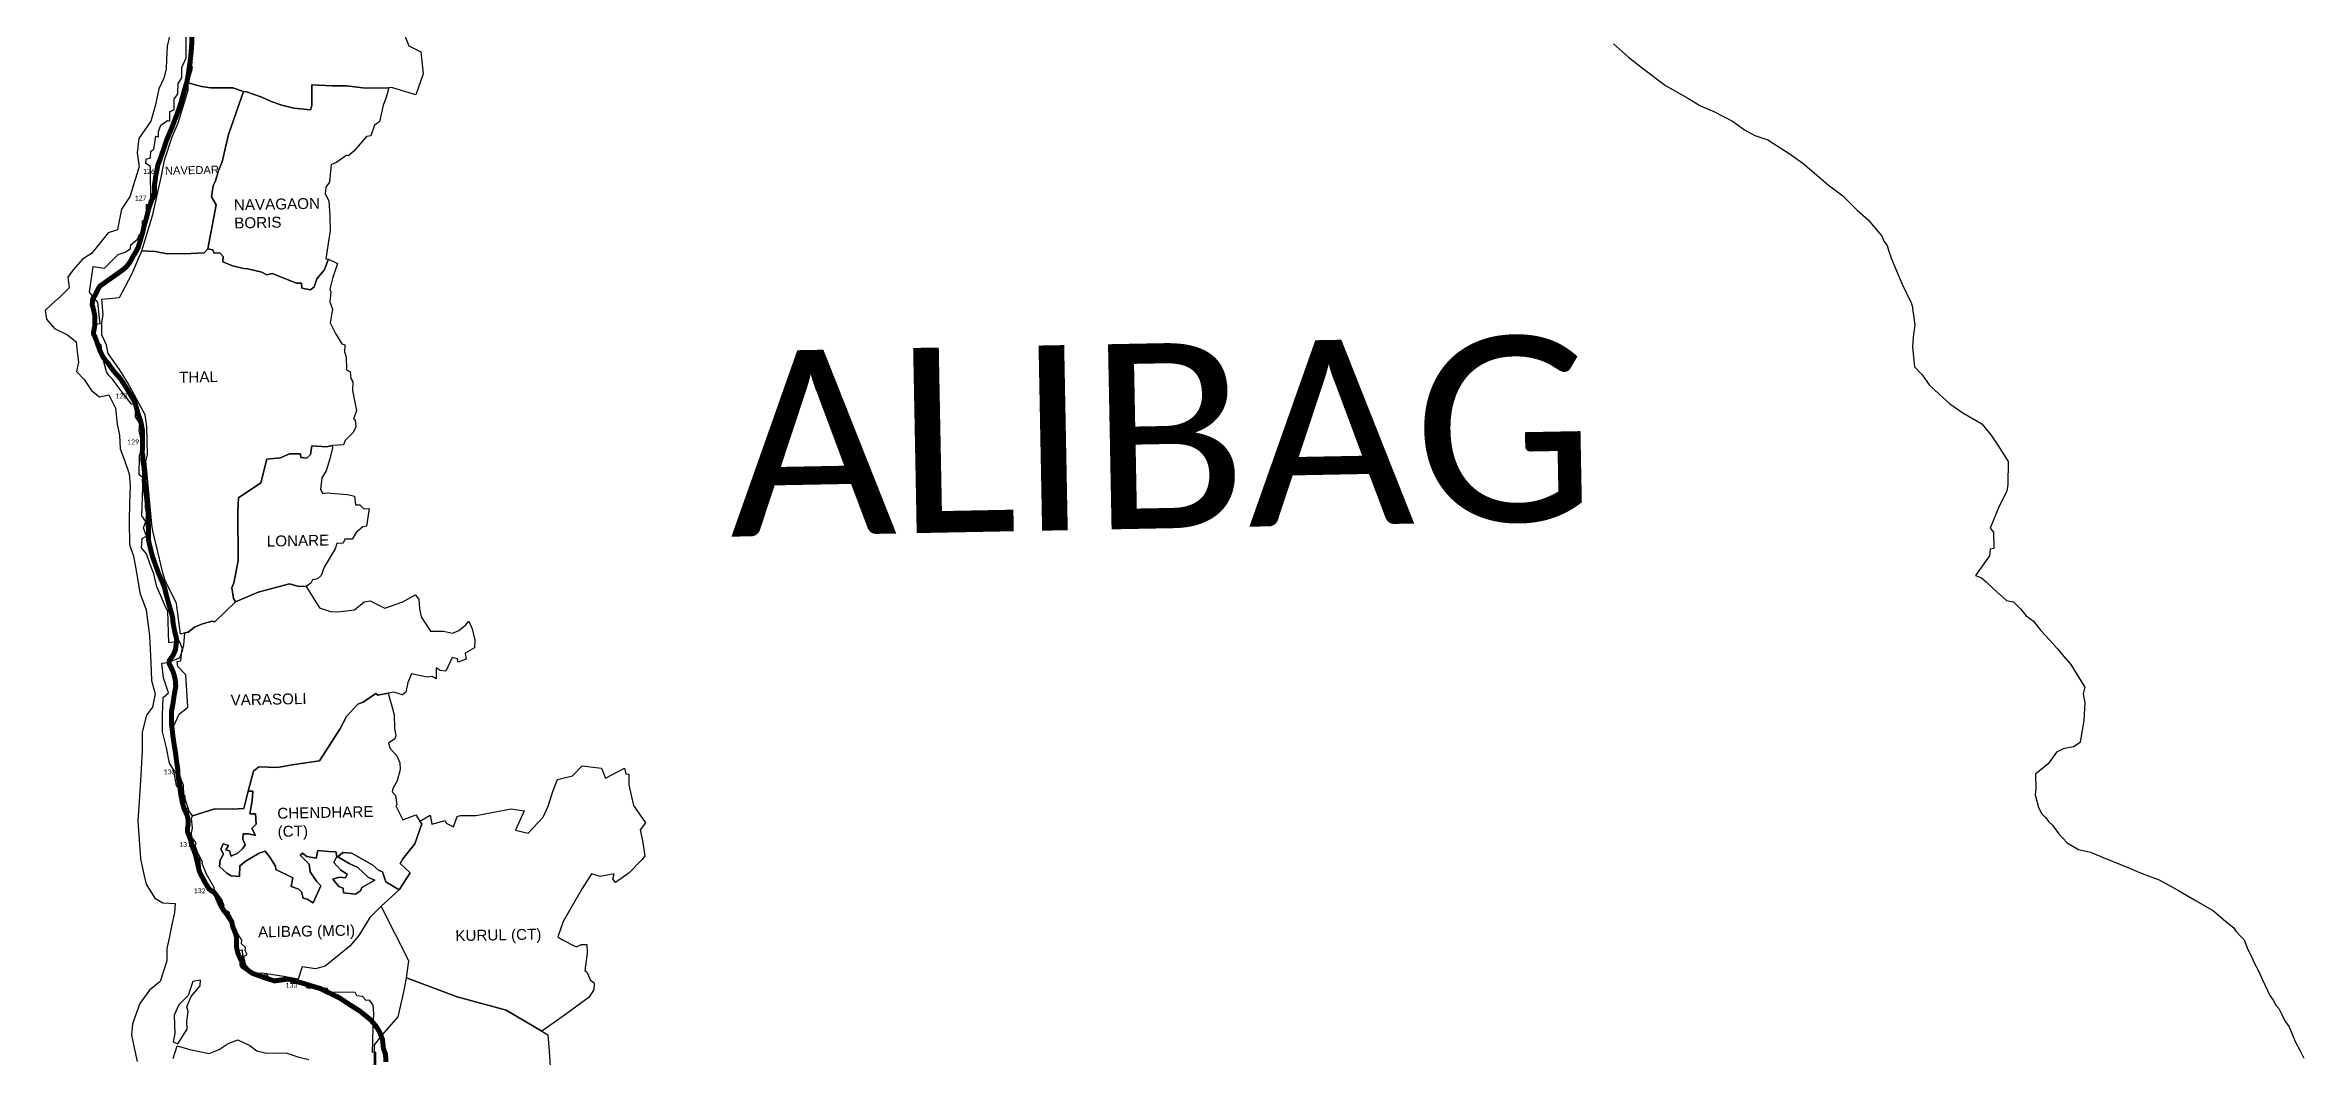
# Model space of a CAD drawing. Header units: metres. Extents: x 0 to 561379, y 0 to 4092696.
# Drawn here: x 273377 to 295961, y 2061404 to 2071521 of the extents above; entities that cross this region are included whole.
import ezdxf

# ---------------------------------------------------------------- set-up
doc = ezdxf.new("R2010")
doc.units = ezdxf.units.M
for name, color, linetype in [('ARTIFICIALLY PROTECTED', 10, 'Continuous'), ('COASTLINE', 5, 'Continuous'), ('DISTRICT BOUNDRY', 86, 'Continuous'), ('TALUKA BOUNDRY', 150, 'Continuous'), ('TALUKA NAME', 5, 'Continuous'), ('village', 32, 'Continuous'), ('VILLAGE NAME', 250, 'Continuous')]:
    doc.layers.add(name, color=color, linetype=linetype)
doc.styles.get("Standard").update_dxf_attribs({"font": 'calibri.ttf'})

msp = doc.modelspace()

# ---------------------------------------------------------------- linework, layer by layer
at = {"layer": 'ARTIFICIALLY PROTECTED', "const_width": 50, "flags": 128}
for points in [[(274820, 2071313), (274809, 2071236), (274795, 2071155), (274792, 2071146)], [(274792, 2071146), (274760, 2071038), (274728, 2070922), (274694, 2070826), (274644, 2070697), (274592, 2070573), (274558, 2070471), (274523, 2070370), (274522, 2070367)], [(274522, 2070367), (274505, 2070327), (274494, 2070268), (274487, 2070233), (274482, 2070209), (274478, 2070173), (274471, 2070131), (274472, 2070111), (274471, 2070105)], [(274464, 2070020), (274461, 2070009), (274452, 2069990), (274447, 2069982), (274441, 2069968), (274436, 2069957), (274429, 2069934), (274418, 2069904), (274417, 2069900)], [(274417, 2069900), (274411, 2069880), (274403, 2069850), (274398, 2069827), (274389, 2069789), (274379, 2069756), (274365, 2069707), (274354, 2069655), (274339, 2069604), (274326, 2069562), (274319, 2069537), (274307, 2069498), (274288, 2069463)], [(274169, 2068125), (274192, 2068090), (274249, 2067994), (274256, 2067981)], [(274351, 2067664), (274349, 2067590), (274351, 2067511), (274347, 2067439)], [(274347, 2067439), (274355, 2067416), (274354, 2067371)], [(274409, 2066838), (274407, 2066806), (274410, 2066666), (274409, 2066592), (274413, 2066558), (274421, 2066523), (274449, 2066412), (274475, 2066337), (274509, 2066244), (274554, 2066139), (274572, 2066092), (274583, 2066045), (274593, 2066008), (274607, 2065955), (274624, 2065897), (274646, 2065822), (274653, 2065787), (274655, 2065755), (274659, 2065726), (274670, 2065670)], [(274676, 2064477), (274676, 2064475), (274683, 2064424), (274691, 2064360), (274702, 2064284), (274703, 2064243), (274711, 2064182), (274720, 2064130), (274723, 2064117), (274725, 2064106), (274726, 2064092), (274727, 2064076), (274730, 2064053), (274732, 2064035), (274734, 2064026)], [(274734, 2064026), (274737, 2064010), (274739, 2063997), (274742, 2063989), (274744, 2063982), (274745, 2063967), (274748, 2063952), (274750, 2063943), (274752, 2063936), (274755, 2063926), (274757, 2063916), (274761, 2063905), (274764, 2063892), (274768, 2063881), (274773, 2063870), (274779, 2063857), (274786, 2063842), (274793, 2063827), (274796, 2063819), (274799, 2063808), (274801, 2063801)], [(274801, 2063801), (274805, 2063781), (274807, 2063762), (274808, 2063742), (274806, 2063721), (274804, 2063710), (274801, 2063694), (274801, 2063685), (274800, 2063672), (274800, 2063659), (274803, 2063646)], [(274825, 2063590), (274825, 2063589), (274830, 2063580), (274834, 2063567), (274844, 2063528), (274852, 2063500), (274854, 2063492), (274859, 2063481), (274860, 2063478)], [(274947, 2063203), (274965, 2063170), (274975, 2063149), (274992, 2063123), (275011, 2063091), (275014, 2063086), (275017, 2063082), (275030, 2063071), (275051, 2063058), (275062, 2063051), (275071, 2063043)], [(275097, 2063000), (275107, 2062975), (275120, 2062946), (275132, 2062917), (275144, 2062898), (275166, 2062863), (275189, 2062835), (275212, 2062801), (275243, 2062756), (275246, 2062736), (275251, 2062714), (275257, 2062695), (275274, 2062653), (275284, 2062625), (275290, 2062601), (275291, 2062579), (275291, 2062551), (275291, 2062525), (275291, 2062514), (275292, 2062494), (275296, 2062474), (275298, 2062464), (275304, 2062441), (275310, 2062426), (275322, 2062400), (275331, 2062382), (275338, 2062367), (275344, 2062354), (275345, 2062350), (275344, 2062343), (275343, 2062337), (275343, 2062331), (275343, 2062326), (275347, 2062318), (275351, 2062311), (275359, 2062304), (275382, 2062288), (275417, 2062262), (275436, 2062249), (275450, 2062240), (275457, 2062237)], [(275457, 2062237), (275464, 2062234), (275519, 2062215), (275570, 2062195), (275666, 2062165), (275687, 2062166), (275717, 2062170), (275751, 2062175), (275782, 2062179), (275804, 2062181), (275827, 2062178), (275859, 2062169), (275891, 2062158), (275961, 2062138), (276038, 2062114), (276131, 2062086)]]:
    msp.add_lwpolyline(points, dxfattribs=at)
at = {"layer": 'COASTLINE', "const_width": 50, "flags": 128}
msp.add_lwpolyline([(274846, 2071635), (274843, 2071540), (274838, 2071467), (274831, 2071394), (274821, 2071320), (274809, 2071236), (274795, 2071155), (274760, 2071038), (274728, 2070922), (274694, 2070826), (274644, 2070697), (274592, 2070573), (274558, 2070471), (274523, 2070370), (274505, 2070327), (274494, 2070268), (274487, 2070233), (274482, 2070209), (274478, 2070173), (274471, 2070131), (274472, 2070111), (274471, 2070084), (274470, 2070050), (274461, 2070009), (274452, 2069990), (274447, 2069982), (274441, 2069968), (274436, 2069957), (274429, 2069934), (274418, 2069904), (274411, 2069880), (274403, 2069850), (274398, 2069827), (274389, 2069789), (274379, 2069756), (274365, 2069707), (274354, 2069655), (274339, 2069604), (274326, 2069562), (274319, 2069537), (274307, 2069498), (274287, 2069459), (274266, 2069426), (274250, 2069399), (274231, 2069362), (274218, 2069342), (274201, 2069320), (274185, 2069301), (274160, 2069279), (274146, 2069269), (274125, 2069254), (274107, 2069241), (273928, 2069114), (273912, 2069093), (273891, 2069051), (273875, 2069016), (273856, 2068991), (273850, 2068965), (273848, 2068923), (273862, 2068871), (273872, 2068823), (273874, 2068776), (273874, 2068725), (273873, 2068717), (273860, 2068642), (273863, 2068627), (273871, 2068613), (273888, 2068571), (273923, 2068471), (273954, 2068406), (273979, 2068371), (274007, 2068339), (274060, 2068265), (274131, 2068183), (274161, 2068138), (274192, 2068090), (274249, 2067994), (274274, 2067950), (274295, 2067877), (274310, 2067824), (274330, 2067770), (274342, 2067718), (274351, 2067665), (274349, 2067590), (274351, 2067511), (274347, 2067439), (274355, 2067416), (274353, 2067395), (274354, 2067371), (274361, 2067325), (274366, 2067288), (274370, 2067252), (274369, 2067192), (274368, 2067160), (274373, 2067124), (274379, 2067088), (274383, 2067051), (274390, 2067005), (274394, 2066967), (274399, 2066930), (274397, 2066901), (274409, 2066838), (274405, 2066797), (274410, 2066666), (274409, 2066592), (274413, 2066558), (274421, 2066523), (274449, 2066412), (274475, 2066337), (274509, 2066244), (274554, 2066139), (274572, 2066092), (274583, 2066045), (274593, 2066008), (274607, 2065955), (274624, 2065897), (274646, 2065822), (274653, 2065787), (274655, 2065755), (274659, 2065726), (274671, 2065665), (274691, 2065583), (274688, 2065532), (274679, 2065474), (274658, 2065424), (274642, 2065400), (274630, 2065383), (274620, 2065370), (274616, 2065353), (274616, 2065341), (274621, 2065327), (274627, 2065317), (274634, 2065302), (274646, 2065279), (274653, 2065262), (274659, 2065246), (274666, 2065224), (274674, 2065193), (274679, 2065163), (274683, 2065110), (274670, 2065039), (274656, 2064942), (274644, 2064879), (274639, 2064847), (274639, 2064818), (274639, 2064793), (274639, 2064756), (274641, 2064725), (274646, 2064689), (274650, 2064652), (274655, 2064607), (274661, 2064570), (274668, 2064517), (274676, 2064475), (274683, 2064424), (274691, 2064360), (274702, 2064284), (274703, 2064243), (274711, 2064182), (274720, 2064130), (274723, 2064117), (274725, 2064106), (274726, 2064092), (274727, 2064076), (274730, 2064053), (274732, 2064035), (274737, 2064010), (274739, 2063997), (274742, 2063989), (274744, 2063982), (274745, 2063967), (274748, 2063952), (274750, 2063943), (274752, 2063936), (274755, 2063926), (274757, 2063916), (274761, 2063905), (274764, 2063892), (274768, 2063881), (274773, 2063870), (274779, 2063857), (274786, 2063842), (274793, 2063827), (274796, 2063819), (274799, 2063808), (274802, 2063795), (274805, 2063781), (274807, 2063762), (274808, 2063742), (274806, 2063721), (274804, 2063710), (274801, 2063694), (274801, 2063685), (274800, 2063672), (274800, 2063659), (274803, 2063646), (274814, 2063618), (274825, 2063589), (274830, 2063580), (274834, 2063567), (274844, 2063528), (274852, 2063500), (274854, 2063492), (274859, 2063481), (274864, 2063472), (274873, 2063445), (274880, 2063425), (274884, 2063409), (274903, 2063329), (274909, 2063304), (274914, 2063278), (274918, 2063264), (274929, 2063237), (274943, 2063210), (274965, 2063170), (274975, 2063149), (274992, 2063123), (275011, 2063091), (275014, 2063086), (275017, 2063082), (275030, 2063071), (275051, 2063058), (275062, 2063051), (275074, 2063040), (275089, 2063019), (275097, 2063000), (275107, 2062975), (275120, 2062946), (275132, 2062917), (275144, 2062898), (275166, 2062863), (275189, 2062835), (275212, 2062801), (275243, 2062756), (275246, 2062736), (275251, 2062714), (275257, 2062695), (275274, 2062653), (275284, 2062625), (275290, 2062601), (275291, 2062579), (275291, 2062551), (275291, 2062525), (275291, 2062514), (275292, 2062494), (275296, 2062474), (275298, 2062464), (275304, 2062441), (275310, 2062426), (275322, 2062400), (275331, 2062382), (275338, 2062367), (275344, 2062354), (275345, 2062350), (275344, 2062343), (275343, 2062337), (275343, 2062331), (275343, 2062326), (275347, 2062318), (275351, 2062311), (275359, 2062304), (275382, 2062288), (275417, 2062262), (275436, 2062249), (275450, 2062240), (275464, 2062234), (275519, 2062215), (275570, 2062195), (275666, 2062165), (275687, 2062166), (275717, 2062170), (275751, 2062175), (275782, 2062179), (275804, 2062181), (275827, 2062178), (275859, 2062169), (275891, 2062158), (275961, 2062138), (276038, 2062114), (276131, 2062086), (276319, 2061994), (276422, 2061926), (276522, 2061863), (276629, 2061777), (276682, 2061715), (276720, 2061655), (276751, 2061576), (276752, 2061553), (276756, 2061519), (276759, 2061488), (276779, 2061434), (276783, 2061391), (276783, 2061353)], dxfattribs=at)
at = {"layer": 'DISTRICT BOUNDRY'}
for points in [[(274620, 2071610, 0), (274596, 2071510, 0), (274591, 2071377, 0), (274587, 2071283, 0), (274566, 2071197, 0), (274513, 2071086, 0), (274481, 2070923, 0), (274433, 2070762, 0), (274315, 2070588, 0), (274298, 2070445, 0), (274317, 2070305, 0), (274258, 2070114, 0), (274226, 2070011, 0), (274141, 2069882, 0), (274116, 2069763, 0), (274099, 2069675, 0), (274006, 2069643, 0), (273928, 2069544, 0), (273840, 2069439, 0), (273752, 2069380, 0), (273657, 2069273, 0), (273603, 2069201, 0), (273618, 2069093, 0), (273533, 2069011, 0), (273440, 2068929, 0), (273377, 2068867, 0), (273389, 2068781, 0), (273469, 2068689, 0), (273602, 2068625, 0), (273687, 2068553, 0), (273696, 2068456, 0), (273712, 2068351, 0), (273691, 2068258, 0), (273768, 2068177, 0), (273842, 2068068, 0), (273919, 2068005, 0), (274013, 2068026, 0), (274080, 2067891, 0), (274098, 2067730, 0), (274122, 2067622, 0), (274126, 2067485, 0), (274171, 2067371, 0), (274216, 2067236, 0), (274226, 2067119, 0), (274221, 2066941, 0), (274218, 2066760, 0), (274219, 2066527, 0), (274260, 2066410, 0), (274290, 2066249, 0), (274325, 2066045, 0), (274387, 2065875, 0), (274419, 2065614, 0), (274434, 2065349, 0), (274440, 2065169, 0), (274476, 2065036, 0), (274450, 2064900, 0), (274389, 2064820, 0), (274346, 2064650, 0), (274346, 2064468, 0), (274333, 2064221, 0), (274318, 2063957, 0), (274303, 2063764, 0), (274330, 2063386, 0), (274366, 2063215, 0), (274387, 2063130, 0), (274474, 2062991, 0), (274555, 2062944, 0), (274678, 2062939, 0), (274670, 2062847, 0), (274634, 2062678, 0), (274616, 2062591, 0), (274594, 2062489, 0), (274594, 2062366, 0), (274528, 2062158, 0), (274420, 2062070, 0), (274324, 2061938, 0), (274252, 2061736, 0), (274241, 2061625, 0), (274268, 2061496, 0), (274297, 2061358, 0)], [(274658, 2061387, 0), (274698, 2061515, 0), (274823, 2061479, 0), (275016, 2061439, 0), (275116, 2061478, 0), (275208, 2061538, 0), (275305, 2061573, 0), (275424, 2061519, 0), (275493, 2061465, 0), (275594, 2061442, 0), (275702, 2061443, 0), (275794, 2061441, 0), (275904, 2061405, 0), (276012, 2061378, 0)]]:
    msp.add_polyline3d(points, dxfattribs=at)
at = {"layer": 'TALUKA BOUNDRY'}
for points in [[(276684, 2061300, 0), (276682, 2061452, 0), (276651, 2061449, 0), (276656, 2061687, 0), (276664, 2061834, 0), (276657, 2061920, 0), (276619, 2061971, 0), (276587, 2061968, 0), (276549, 2062008, 0), (276493, 2062013, 0), (276476, 2062049, 0), (276218, 2062052, 0), (276196, 2062088, 0), (276005, 2062090, 0), (275971, 2062135, 0), (275838, 2062137, 0), (275840, 2062182, 0), (275840, 2062182, 0), (275628, 2062176, 0), (275596, 2062226, 0), (275516, 2062220, 0), (275516, 2062220, 0), (275433, 2062266, 0), (275358, 2062356, 0), (275349, 2062471, 0), (275288, 2062459, 0), (275293, 2062627, 0), (275294, 2062670, 0), (275253, 2062663, 0), (275261, 2062754, 0), (275223, 2062773, 0), (275221, 2062843, 0), (275145, 2062899, 0), (275109, 2062944, 0), (275108, 2063030, 0), (275065, 2063031, 0), (275069, 2063075, 0), (275028, 2063089, 0), (274990, 2063132, 0), (274965, 2063178, 0), (274938, 2063232, 0), (274928, 2063340, 0), (274923, 2063407, 0), (274863, 2063497, 0), (274841, 2063632, 0), (274807, 2063653, 0), (274810, 2063884, 0), (274772, 2063897, 0), (274776, 2064011, 0), (274689, 2064117, 0), (274659, 2064279, 0), (274621, 2064342, 0), (274591, 2064496, 0), (274551, 2064655, 0), (274550, 2064818, 0), (274557, 2064999, 0), (274611, 2065043, 0), (274560, 2065196, 0), (274542, 2065341, 0), (274604, 2065349, 0), (274724, 2065395, 0), (274753, 2065478, 0), (274720, 2065561, 0), (274615, 2065544, 0), (274602, 2065862, 0), (274577, 2065912, 0), (274533, 2066016, 0), (274495, 2066103, 0), (274465, 2066236, 0), (274427, 2066329, 0), (274389, 2066436, 0), (274339, 2066493, 0), (274348, 2066587, 0), (274391, 2066610, 0), (274361, 2066694, 0), (274384, 2066759, 0), (274345, 2066815, 0), (274358, 2067196, 0), (274316, 2067223, 0), (274319, 2067418, 0), (274356, 2067495, 0), (274316, 2067664, 0), (274325, 2067738, 0), (274281, 2067804, 0), (274285, 2067928, 0), (274240, 2067932, 0), (274137, 2068063, 0), (274046, 2068186, 0), (274015, 2068219, 0), (273990, 2068254, 0), (273952, 2068406, 0), (273937, 2068522, 0), (273870, 2068576, 0), (273874, 2068739, 0), (273928, 2068735, 0), (273905, 2068947, 0), (273822, 2069052, 0), (273856, 2069309, 0), (273971, 2069290, 0), (274106, 2069427, 0), (274177, 2069450, 0), (274183, 2069455, 0), (274185, 2069454, 0), (274185, 2069454, 0), (274231, 2069489, 0), (274235, 2069523, 0), (274301, 2069580, 0), (274321, 2069628, 0), (274347, 2069641, 0), (274351, 2069763, 0), (274394, 2069777, 0), (274390, 2069927, 0), (274390, 2069927, 0), (274433, 2069933, 0), (274431, 2070307, 0), (274383, 2070338, 0), (274386, 2070381, 0), (274430, 2070393, 0), (274430, 2070393, 0), (274434, 2070461, 0), (274463, 2070480, 0), (274485, 2070612, 0), (274511, 2070604, 0), (274511, 2070657, 0), (274535, 2070722, 0), (274535, 2070722, 0), (274599, 2070767, 0), (274622, 2070760, 0), (274624, 2070857, 0), (274666, 2070874, 0), (274667, 2070981, 0), (274705, 2071033, 0), (274707, 2071139, 0), (274744, 2071195, 0), (274745, 2071299, 0), (274787, 2071394, 0), (274788, 2071658, 0)], [(289059, 2071534, 0), (289208, 2071402, 0), (289347, 2071291, 0), (289577, 2071119, 0), (289801, 2070991, 0), (289930, 2070915, 0), (290070, 2070855, 0), (290247, 2070761, 0), (290368, 2070674, 0), (290471, 2070619, 0), (290601, 2070576, 0), (290814, 2070439, 0), (290951, 2070340, 0), (291205, 2070124, 0), (291353, 2070016, 0), (291496, 2069870, 0), (291496, 2069870, 0), (291605, 2069774, 0), (291711, 2069649, 0), (291744, 2069607, 0), (291763, 2069562, 0), (291794, 2069518, 0), (291810, 2069470, 0), (291837, 2069384, 0), (291887, 2069265, 0), (291945, 2069131, 0), (292036, 2068945, 0), (292049, 2068906, 0), (292049, 2068883, 0), (292057, 2068820, 0), (292057, 2068820, 0), (292070, 2068725, 0), (292055, 2068601, 0), (292048, 2068501, 0), (292068, 2068305, 0), (292144, 2068224, 0), (292216, 2068123, 0), (292311, 2068033, 0), (292423, 2067934, 0), (292551, 2067844, 0), (292742, 2067736, 0), (292831, 2067623, 0), (292903, 2067521, 0), (293006, 2067357, 0), (293001, 2067129, 0), (292991, 2067061, 0), (292916, 2066911, 0), (292824, 2066690, 0), (292857, 2066651, 0), (292861, 2066488, 0), (292824, 2066480, 0), (292824, 2066480, 0), (292818, 2066415, 0), (292677, 2066218, 0), (292677, 2066218, 0), (292739, 2066194, 0), (292784, 2066155, 0), (292859, 2066086, 0), (292988, 2065969, 0), (293058, 2065956, 0), (293128, 2065884, 0), (293184, 2065813, 0), (293259, 2065762, 0), (293329, 2065672, 0), (293418, 2065573, 0), (293494, 2065489, 0), (293494, 2065489, 0), (293566, 2065406, 0), (293566, 2065406, 0), (293633, 2065328, 0), (293733, 2065166, 0), (293771, 2065100, 0), (293754, 2065035, 0), (293770, 2064946, 0), (293762, 2064771, 0), (293726, 2064548, 0), (293658, 2064505, 0), (293556, 2064485, 0), (293488, 2064450, 0), (293405, 2064336, 0), (293277, 2064230, 0), (293281, 2064082, 0), (293274, 2064026, 0), (293307, 2063898, 0), (293340, 2063833, 0), (293382, 2063794, 0), (293407, 2063758, 0), (293449, 2063722, 0), (293507, 2063639, 0), (293594, 2063546, 0), (293709, 2063479, 0), (293827, 2063451, 0), (293995, 2063380, 0), (294156, 2063319, 0), (294350, 2063234, 0), (294515, 2063176, 0), (294515, 2063176, 0), (294709, 2063067, 0), (294886, 2062965, 0), (295057, 2062864, 0), (295180, 2062759, 0), (295261, 2062693, 0), (295286, 2062657, 0), (295336, 2062606, 0), (295364, 2062576, 0), (295400, 2062478, 0), (295439, 2062409, 0), (295466, 2062344, 0), (295508, 2062266, 0), (295549, 2062174, 0), (295621, 2062017, 0), (295654, 2061972, 0), (295685, 2061918, 0), (295710, 2061888, 0), (295734, 2061841, 0), (295770, 2061763, 0), (295815, 2061704, 0), (295873, 2061558, 0), (295925, 2061465, 0), (295961, 2061391, 0)]]:
    msp.add_polyline3d(points, dxfattribs=at)
at = {"layer": 'village'}
for points in [[(276975, 2071615, 0), (277015, 2071513, 0), (277135, 2071456, 0), (277157, 2071234, 0), (277085, 2071024, 0), (276840, 2071099, 0), (276813, 2071096, 0), (276579, 2071090, 0), (276389, 2071113, 0), (276248, 2071115, 0), (276043, 2071125, 0), (276045, 2070919, 0), (276029, 2070875, 0), (275863, 2070891, 0), (275743, 2070920, 0), (275636, 2070959, 0), (275543, 2071002, 0), (275390, 2071055, 0), (275359, 2071058, 0), (275255, 2071094, 0), (275033, 2071095, 0), (274940, 2071108, 0), (274807, 2071143, 0), (274849, 2071291, 0), (274845, 2071313, 0), (274860, 2071550, 0)], [(276666, 2061142, 0), (276671, 2061523, 0), (276747, 2061622, 0), (276908, 2061803, 0), (276966, 2062067, 0), (276991, 2062196, 0), (277495, 2062005, 0), (277987, 2061872, 0), (278342, 2061662, 0), (278404, 2061625, 0), (278415, 2061461, 0), (278429, 2061258, 0)]]:
    msp.add_polyline3d(points, dxfattribs=at)
for points in [[(274454, 2069829, 0), (274539, 2070216, 0), (274570, 2070372, 0), (274646, 2070603, 0), (274707, 2070746, 0), (274806, 2071071, 0), (274807, 2071143, 0), (274940, 2071108, 0), (275033, 2071095, 0), (275255, 2071094, 0), (275359, 2071058, 0), (275210, 2070627, 0), (275148, 2070353, 0), (275109, 2070268, 0), (275080, 2070165, 0), (275057, 2070115, 0), (275041, 2070003, 0), (275088, 2069924, 0), (275003, 2069486, 0), (274966, 2069445, 0), (274836, 2069439, 0), (274596, 2069436, 0), (274477, 2069458, 0), (274344, 2069463, 0)], [(275157, 2069408, 0), (275124, 2069443, 0), (275066, 2069441, 0), (275052, 2069476, 0), (275003, 2069486, 0), (275088, 2069924, 0), (275041, 2070003, 0), (275057, 2070115, 0), (275080, 2070165, 0), (275109, 2070268, 0), (275148, 2070353, 0), (275210, 2070627, 0), (275359, 2071058, 0), (275390, 2071055, 0), (275543, 2071002, 0), (275636, 2070959, 0), (275743, 2070920, 0), (275863, 2070891, 0), (276029, 2070875, 0), (276045, 2070919, 0), (276043, 2071125, 0), (276248, 2071115, 0), (276389, 2071113, 0), (276579, 2071090, 0), (276813, 2071096, 0), (276783, 2070988, 0), (276756, 2070921, 0), (276721, 2070753, 0), (276670, 2070722, 0), (276635, 2070614, 0), (276590, 2070607, 0), (276465, 2070460, 0), (276411, 2070415, 0), (276394, 2070420, 0), (276283, 2070343, 0), (276237, 2070327, 0), (276219, 2070152, 0), (276184, 2070102, 0), (276177, 2070036, 0), (276212, 2069966, 0), (276223, 2069814, 0), (276227, 2069668, 0), (276182, 2069386, 0), (276211, 2069381, 0), (276166, 2069270, 0), (276094, 2069185, 0), (276068, 2069103, 0), (276031, 2069073, 0), (275944, 2069090, 0), (275940, 2069141, 0), (275890, 2069142, 0), (275646, 2069237, 0), (275594, 2069225, 0), (275543, 2069250, 0), (275402, 2069286, 0), (275360, 2069287, 0), (275249, 2069316, 0), (275154, 2069356, 0)], [(276491, 2067869, 0), (276460, 2067782, 0), (276476, 2067773, 0), (276484, 2067704, 0), (276456, 2067649, 0), (276376, 2067569, 0), (276359, 2067525, 0), (276248, 2067519, 0), (276191, 2067506, 0), (276042, 2067516, 0), (276029, 2067428, 0), (275995, 2067390, 0), (275935, 2067399, 0), (275930, 2067433, 0), (275820, 2067433, 0), (275729, 2067394, 0), (275594, 2067382, 0), (275532, 2067146, 0), (275310, 2066996, 0), (275305, 2066860, 0), (275308, 2066363, 0), (275262, 2066145, 0), (275244, 2066096, 0), (275261, 2065989, 0), (275280, 2065954, 0), (275074, 2065755, 0), (275048, 2065760, 0), (274949, 2065736, 0), (274870, 2065700, 0), (274806, 2065651, 0), (274773, 2065643, 0), (274730, 2065632, 0), (274691, 2065938, 0), (274578, 2066169, 0), (274555, 2066246, 0), (274454, 2066666, 0), (274444, 2066729, 0), (274395, 2067266, 0), (274383, 2067359, 0), (274399, 2067425, 0), (274395, 2067709, 0), (274377, 2067824, 0), (274203, 2068146, 0), (274121, 2068279, 0), (274006, 2068438, 0), (273989, 2068521, 0), (273943, 2068624, 0), (273944, 2068748, 0), (273957, 2068824, 0), (273945, 2068980, 0), (274121, 2068999, 0), (274244, 2069232, 0), (274344, 2069463, 0), (274477, 2069458, 0), (274596, 2069436, 0), (274836, 2069439, 0), (274966, 2069445, 0), (275003, 2069486, 0), (275052, 2069476, 0), (275066, 2069441, 0), (275124, 2069443, 0), (275157, 2069408, 0), (275154, 2069356, 0), (275249, 2069316, 0), (275360, 2069287, 0), (275402, 2069286, 0), (275543, 2069250, 0), (275594, 2069225, 0), (275646, 2069237, 0), (275890, 2069142, 0), (275940, 2069141, 0), (275944, 2069090, 0), (276031, 2069073, 0), (276068, 2069103, 0), (276094, 2069185, 0), (276166, 2069270, 0), (276211, 2069381, 0), (276301, 2069337, 0), (276251, 2069187, 0), (276225, 2069081, 0), (276235, 2069054, 0), (276223, 2068954, 0), (276250, 2068882, 0), (276228, 2068746, 0), (276280, 2068639, 0), (276342, 2068534, 0), (276373, 2068523, 0), (276371, 2068453, 0), (276388, 2068400, 0), (276389, 2068273, 0), (276428, 2068256, 0), (276434, 2068188, 0), (276452, 2068156, 0), (276449, 2068067, 0)], [(276617, 2066887, 0), (276591, 2066710, 0), (276553, 2066703, 0), (276486, 2066649, 0), (276447, 2066580, 0), (276373, 2066582, 0), (276358, 2066541, 0), (276292, 2066539, 0), (276278, 2066486, 0), (276168, 2066302, 0), (276137, 2066218, 0), (276101, 2066186, 0), (276051, 2066176, 0), (276033, 2066141, 0), (275988, 2066108, 0), (275899, 2066112, 0), (275820, 2066136, 0), (275506, 2066051, 0), (275280, 2065954, 0), (275261, 2065989, 0), (275244, 2066096, 0), (275262, 2066145, 0), (275308, 2066363, 0), (275305, 2066860, 0), (275310, 2066996, 0), (275532, 2067146, 0), (275594, 2067382, 0), (275729, 2067394, 0), (275820, 2067433, 0), (275930, 2067433, 0), (275935, 2067399, 0), (275995, 2067390, 0), (276029, 2067428, 0), (276042, 2067516, 0), (276191, 2067506, 0), (276248, 2067519, 0), (276251, 2067494, 0), (276224, 2067385, 0), (276187, 2067263, 0), (276145, 2067195, 0), (276131, 2067077, 0), (276154, 2067039, 0), (276190, 2067044, 0), (276400, 2067029, 0), (276469, 2067012, 0), (276481, 2066923, 0), (276523, 2066925, 0), (276562, 2066883, 0)], [(274656, 2064700, 0), (274716, 2064832, 0), (274804, 2064902, 0), (274784, 2065223, 0), (274705, 2065307, 0), (274696, 2065357, 0), (274734, 2065364, 0), (274742, 2065463, 0), (274765, 2065522, 0), (274773, 2065643, 0), (274806, 2065651, 0), (274870, 2065700, 0), (274949, 2065736, 0), (275048, 2065760, 0), (275074, 2065755, 0), (275280, 2065954, 0), (275506, 2066051, 0), (275820, 2066136, 0), (275899, 2066112, 0), (275988, 2066108, 0), (276119, 2065893, 0), (276230, 2065858, 0), (276303, 2065853, 0), (276471, 2065875, 0), (276566, 2065954, 0), (276626, 2065966, 0), (276773, 2065891, 0), (276955, 2065955, 0), (277078, 2066026, 0), (277114, 2065982, 0), (277120, 2065885, 0), (277138, 2065803, 0), (277229, 2065662, 0), (277359, 2065662, 0), (277449, 2065641, 0), (277512, 2065667, 0), (277583, 2065724, 0), (277612, 2065761, 0), (277647, 2065686, 0), (277673, 2065572, 0), (277671, 2065493, 0), (277578, 2065440, 0), (277586, 2065382, 0), (277506, 2065351, 0), (277500, 2065384, 0), (277446, 2065397, 0), (277383, 2065260, 0), (277327, 2065267, 0), (277287, 2065293, 0), (277288, 2065184, 0), (277246, 2065208, 0), (277193, 2065202, 0), (277040, 2065233, 0), (277003, 2065148, 0), (276985, 2065052, 0), (276950, 2065023, 0), (276864, 2065052, 0), (276806, 2065041, 0), (276705, 2065021, 0), (276683, 2065037, 0), (276557, 2064951, 0), (276502, 2064930, 0), (276391, 2064808, 0), (276323, 2064681, 0), (276120, 2064363, 0), (275847, 2064324, 0), (275700, 2064299, 0), (275512, 2064304, 0), (275461, 2064261, 0), (275408, 2064061, 0), (275362, 2063889, 0), (275249, 2063881, 0), (275072, 2063886, 0), (274849, 2063816, 0), (274818, 2063861, 0), (274764, 2064021, 0), (274759, 2064117, 0), (274713, 2064243, 0), (274662, 2064466, 0), (274648, 2064587, 0)], [(277142, 2063733, 0), (277075, 2063534, 0), (276952, 2063385, 0), (276927, 2063338, 0), (277028, 2063243, 0), (276916, 2063073, 0), (276785, 2063153, 0), (276750, 2063256, 0), (276709, 2063270, 0), (276655, 2063320, 0), (276444, 2063441, 0), (276355, 2063448, 0), (276304, 2063403, 0), (276417, 2063337, 0), (276502, 2063299, 0), (276611, 2063197, 0), (276675, 2063172, 0), (276542, 2063097, 0), (276531, 2063066, 0), (276479, 2063030, 0), (276361, 2063044, 0), (276357, 2063091, 0), (276314, 2063109, 0), (276252, 2063182, 0), (276321, 2063201, 0), (276380, 2063195, 0), (276397, 2063232, 0), (276334, 2063271, 0), (276263, 2063347, 0), (276294, 2063408, 0), (276282, 2063459, 0), (276246, 2063453, 0), (276105, 2063468, 0), (276087, 2063391, 0), (275994, 2063409, 0), (275951, 2063442, 0), (275926, 2063421, 0), (276016, 2063330, 0), (276026, 2063256, 0), (276091, 2063161, 0), (276133, 2063115, 0), (276056, 2062945, 0), (275996, 2062981, 0), (275957, 2062990, 0), (275939, 2063055, 0), (275912, 2063081, 0), (275837, 2063109, 0), (275852, 2063193, 0), (275685, 2063279, 0), (275681, 2063312, 0), (275624, 2063402, 0), (275577, 2063461, 0), (275517, 2063440, 0), (275386, 2063365, 0), (275323, 2063314, 0), (275320, 2063207, 0), (275238, 2063216, 0), (275194, 2063240, 0), (275121, 2063307, 0), (275126, 2063370, 0), (275161, 2063432, 0), (275132, 2063480, 0), (275156, 2063533, 0), (275209, 2063517, 0), (275183, 2063473, 0), (275219, 2063464, 0), (275238, 2063411, 0), (275306, 2063445, 0), (275351, 2063484, 0), (275376, 2063523, 0), (275353, 2063581, 0), (275356, 2063635, 0), (275412, 2063634, 0), (275480, 2063617, 0), (275444, 2063689, 0), (275488, 2063732, 0), (275479, 2063833, 0), (275422, 2063835, 0), (275448, 2063965, 0), (275455, 2064062, 0), (275408, 2064061, 0), (275461, 2064261, 0), (275512, 2064304, 0), (275700, 2064299, 0), (275847, 2064324, 0), (276120, 2064363, 0), (276323, 2064681, 0), (276391, 2064808, 0), (276502, 2064930, 0), (276557, 2064951, 0), (276683, 2065037, 0), (276705, 2065021, 0), (276806, 2065041, 0), (276868, 2064829, 0), (276869, 2064691, 0), (276883, 2064614, 0), (276872, 2064586, 0), (276811, 2064541, 0), (276828, 2064489, 0), (276892, 2064414, 0), (276923, 2064345, 0), (276927, 2064277, 0), (276896, 2064164, 0), (276854, 2064089, 0), (276846, 2064055, 0), (276880, 2064017, 0), (276895, 2063924, 0), (276883, 2063913, 0), (276955, 2063773, 0), (277084, 2063823, 0), (277124, 2063761, 0)], [(279066, 2063233, 0), (278927, 2063207, 0), (278840, 2063234, 0), (278747, 2063087, 0), (278557, 2062759, 0), (278504, 2062604, 0), (278542, 2062579, 0), (278686, 2062506, 0), (278741, 2062527, 0), (278794, 2062528, 0), (278797, 2062441, 0), (278773, 2062267, 0), (278798, 2062249, 0), (278827, 2062174, 0), (278865, 2062145, 0), (278863, 2062077, 0), (278817, 2062002, 0), (278556, 2061812, 0), (278342, 2061662, 0), (277987, 2061872, 0), (277495, 2062005, 0), (276991, 2062196, 0), (277015, 2062366, 0), (276738, 2062912, 0), (276916, 2063073, 0), (277028, 2063243, 0), (276927, 2063338, 0), (276952, 2063385, 0), (277075, 2063534, 0), (277142, 2063733, 0), (277124, 2063761, 0), (277226, 2063821, 0), (277242, 2063730, 0), (277377, 2063769, 0), (277387, 2063740, 0), (277459, 2063703, 0), (277498, 2063807, 0), (277531, 2063817, 0), (277688, 2063817, 0), (278035, 2063886, 0), (278165, 2063865, 0), (278079, 2063670, 0), (278206, 2063641, 0), (278358, 2063800, 0), (278407, 2063910, 0), (278455, 2064067, 0), (278501, 2064177, 0), (278650, 2064214, 0), (278748, 2064315, 0), (278940, 2064290, 0), (278980, 2064190, 0), (279171, 2064290, 0), (279182, 2064234, 0), (279212, 2064231, 0), (279213, 2064123, 0), (279261, 2063919, 0), (279380, 2063746, 0), (279327, 2063673, 0), (279349, 2063566, 0), (279372, 2063414, 0), (279347, 2063378, 0), (279215, 2063243, 0), (279081, 2063149, 0), (279053, 2063185, 0)], [(276314, 2063109, 0), (276357, 2063091, 0), (276361, 2063044, 0), (276479, 2063030, 0), (276531, 2063066, 0), (276542, 2063097, 0), (276675, 2063172, 0), (276611, 2063197, 0), (276502, 2063299, 0), (276417, 2063337, 0), (276304, 2063403, 0), (276355, 2063448, 0), (276444, 2063441, 0), (276655, 2063320, 0), (276709, 2063270, 0), (276750, 2063256, 0), (276785, 2063153, 0), (276916, 2063073, 0), (276738, 2062912, 0), (276623, 2062798, 0), (276512, 2062617, 0), (276422, 2062512, 0), (276176, 2062311, 0), (276080, 2062284, 0), (275948, 2062305, 0), (275906, 2062182, 0), (275782, 2062206, 0), (275546, 2062242, 0), (275494, 2062237, 0), (275391, 2062286, 0), (275365, 2062410, 0), (275398, 2062427, 0), (275376, 2062467, 0), (275381, 2062498, 0), (275339, 2062533, 0), (275345, 2062567, 0), (275293, 2062654, 0), (275230, 2062821, 0), (275200, 2062827, 0), (275154, 2062893, 0), (275166, 2062911, 0), (275142, 2062978, 0), (275065, 2063083, 0), (275071, 2063090, 0), (274989, 2063232, 0), (274947, 2063337, 0), (274950, 2063354, 0), (274905, 2063441, 0), (274876, 2063517, 0), (274887, 2063545, 0), (274832, 2063612, 0), (274850, 2063691, 0), (274840, 2063792, 0), (274849, 2063816, 0), (275072, 2063886, 0), (275249, 2063881, 0), (275362, 2063889, 0), (275408, 2064061, 0), (275455, 2064062, 0), (275448, 2063965, 0), (275422, 2063835, 0), (275479, 2063833, 0), (275488, 2063732, 0), (275444, 2063689, 0), (275480, 2063617, 0), (275412, 2063634, 0), (275356, 2063635, 0), (275353, 2063581, 0), (275376, 2063523, 0), (275351, 2063484, 0), (275306, 2063445, 0), (275238, 2063411, 0), (275219, 2063464, 0), (275183, 2063473, 0), (275209, 2063517, 0), (275156, 2063533, 0), (275132, 2063480, 0), (275161, 2063432, 0), (275126, 2063370, 0), (275121, 2063307, 0), (275194, 2063240, 0), (275238, 2063216, 0), (275320, 2063207, 0), (275323, 2063314, 0), (275386, 2063365, 0), (275517, 2063440, 0), (275577, 2063461, 0), (275624, 2063402, 0), (275681, 2063312, 0), (275685, 2063279, 0), (275852, 2063193, 0), (275837, 2063109, 0), (275912, 2063081, 0), (275939, 2063055, 0), (275957, 2062990, 0), (275996, 2062981, 0), (276056, 2062945, 0), (276133, 2063115, 0), (276091, 2063161, 0), (276026, 2063256, 0), (276016, 2063330, 0), (275926, 2063421, 0), (275951, 2063442, 0), (275994, 2063409, 0), (276087, 2063391, 0), (276105, 2063468, 0), (276246, 2063453, 0), (276282, 2063459, 0), (276294, 2063408, 0), (276263, 2063347, 0), (276334, 2063271, 0), (276397, 2063232, 0), (276380, 2063195, 0), (276321, 2063201, 0), (276252, 2063182, 0)], [(274855, 2062157, 0), (274808, 2062017, 0), (274714, 2061923, 0), (274667, 2061822, 0), (274675, 2061638, 0), (274657, 2061553, 0), (274702, 2061534, 0), (274798, 2061680, 0), (274794, 2061757, 0), (274807, 2061857, 0), (274795, 2061905, 0), (274837, 2062008, 0), (274926, 2062113, 0), (274931, 2062172, 0)], [(274855, 2062157, 0), (274808, 2062017, 0), (274714, 2061923, 0), (274667, 2061822, 0), (274675, 2061638, 0), (274657, 2061553, 0), (274702, 2061534, 0), (274798, 2061680, 0), (274794, 2061757, 0), (274807, 2061857, 0), (274795, 2061905, 0), (274837, 2062008, 0), (274926, 2062113, 0), (274931, 2062172, 0)]]:
    msp.add_polyline3d(points, close=True, dxfattribs=at)

# ---------------------------------------------------------------- texts
at = {"layer": 'ARTIFICIALLY PROTECTED', "char_height": 50, "attachment_point": 1}
for s, insert in [('126', (274355, 2070284)), ('127', (274272, 2070017)), ('128', (274079, 2068038)), ('129', (274197, 2067578)), ('130', (274561, 2064279)), ('131', (274716, 2063552)), ('132', (274863, 2063091)), ('133', (275780, 2062145))]:
    msp.add_mtext_dynamic_manual_height_columns(s, width=84.37, gutter_width=1, heights=[74.2], dxfattribs=dict(at, insert=insert))
at = {"layer": 'TALUKA NAME', "insert": (280192, 2068457), "char_height": 1851.58, "attachment_point": 1, "rotation": 1.1028}
msp.add_mtext_dynamic_manual_height_columns('{\\fCalibri|b0|i0|c0|p34;ALIBAG}', width=1561.48, gutter_width=9258, heights=[0], dxfattribs=at)
at = {"layer": 'VILLAGE NAME', "attachment_point": 1, "rotation": 1.1028}
for s, width, insert, char_height in [('{\\fArial|b0|i0|c0|p34;NAVEDAR}', 726.93, (274574, 2070306), 80), ('{\\fArial|b0|i0|c0|p34;NAVAGAON\\PBORIS}', 726.93, (275263, 2069978), 108.75), ('{\\fArial|b0|i0|c0|p34;THAL}', 726.93, (274715, 2068254), 108.75), ('{\\fArial|b0|i0|c0|p34;LONARE}', 726.93, (275592, 2066615), 108.75), ('{\\fArial|b0|i0|c0|p34;VARASOLI}', 726.93, (275230, 2065027), 108.75), ('{\\fArial|b0|i0|c0|p34;CHENDHARE (CT)}', 726.93, (275697, 2063894), 108.75), ('{\\fArial|b0|i0|c0|p34;ALIBAG (MCI)}', 1043.67, (275504, 2062707), 108.75), ('{\\fArial|b0|i0|c0|p34;KURUL (CT)}', 1031.48, (277477, 2062670), 108.75)]:
    msp.add_mtext_dynamic_manual_height_columns(s, width=width, gutter_width=544, heights=[0], dxfattribs=dict(at, insert=insert, char_height=char_height))

doc.saveas('drawing.dxf')
